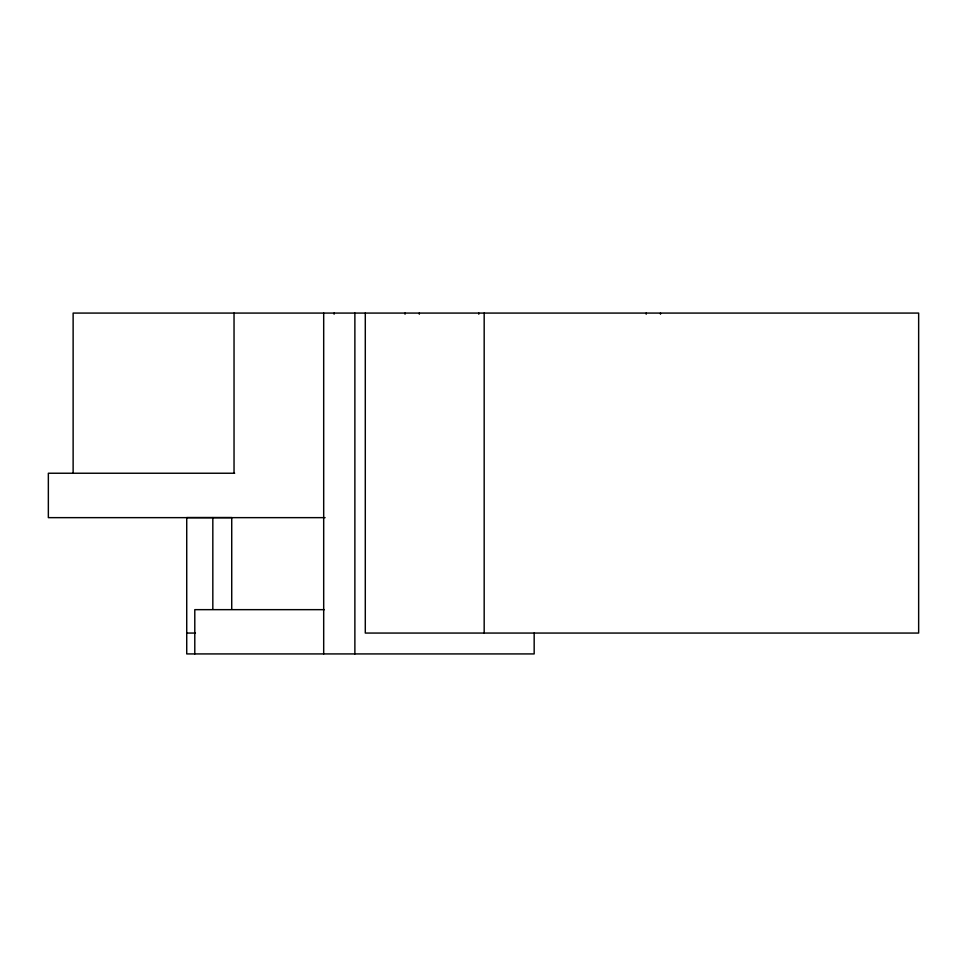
<?xml version="1.0" encoding="UTF-8"?>
<svg xmlns="http://www.w3.org/2000/svg" width="967" height="967" viewBox="0 0 967 967"><rect width="100%" height="100%" fill="white"/><g stroke="black" fill="none" stroke-linecap="round" stroke-linejoin="round"><path stroke-width="1.45" d="M234.655 473.238L48.35 473.238L48.35 517.647L325.093 517.647M324.38 609.657L194.79 609.657L194.79 653.922M186.728 633.059L195.431 633.059M660.473 313.078L660.473 314.202M646.21 313.078L646.21 314.202M534.171 633.059L534.171 653.922L186.728 653.922L186.728 517.587L231.729 517.587L231.729 609.065M484.177 313.078L484.177 633.059M478.786 313.078L478.786 314.202M419.303 313.078L419.303 314.202M405.04 313.078L405.04 314.202M365.296 313.078L365.296 633.059L918.65 633.059L918.65 313.078L73.129 313.078L73.129 473.238M354.877 313.078L354.877 653.922M334.111 313.078L334.111 314.202M323.691 313.078L323.691 653.922M234.038 313.078L234.038 473.238M212.825 517.587L212.825 609.065"/></g></svg>
